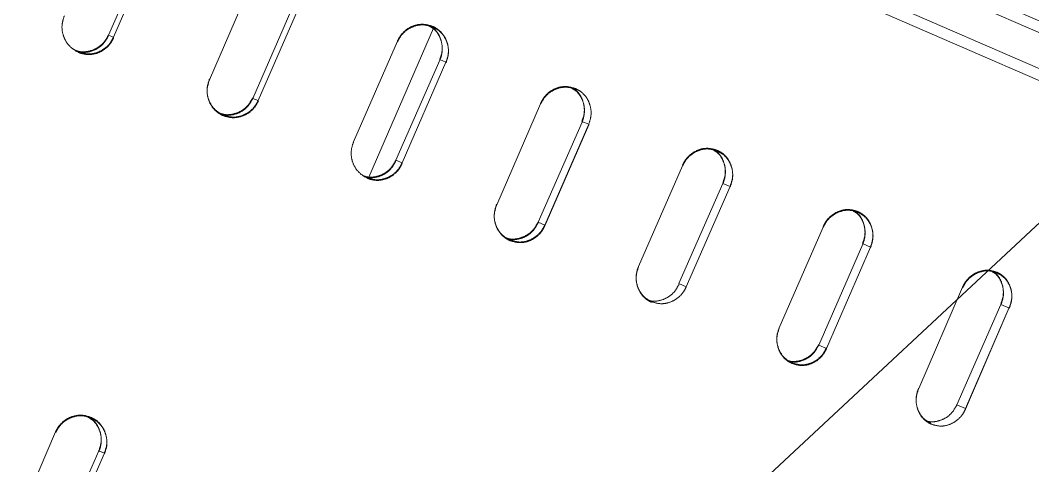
# Model space of a CAD drawing. Header units: millimetres. Extents: x -71377 to 516042, y -145869 to 441446.
# Drawn here: x 177239.2 to 177423.3, y 171389.8 to 171470.8 of the extents above; entities that cross this region are included whole.
import ezdxf

# ---------------------------------------------------------------- set-up
doc = ezdxf.new("R2010")
doc.units = ezdxf.units.MM
doc.header["$LTSCALE"] = 1000
doc.linetypes.add('IMPORT-DASHEDX2 _4_', pattern=[152.4, 101.6, -50.8])
for name, color, linetype, lineweight in [('05', 5, 'IMPORT-DASHEDX2 _4_', 5), ('06', 6, 'Continuous', 5), ('A-fnsh', 5, 'Continuous', 5), ('조경라인_dwg', 8, 'Continuous', 5)]:
    doc.layers.add(name, color=color, linetype=linetype, lineweight=lineweight)

# ---------------------------------------------------------------- blocks, each defined once
blk = doc.blocks.new('조경라인_dwg-6847807-지반층 배치도')
at = {"layer": '05'}
for p, q in [((177281.6, 171478.46), (177273.63, 171460.01)), ((177302.6, 171442.26), (177314.35, 171469.35)), ((177307.8, 171467.04), (177299.81, 171448.7)), ((177333.83, 171455.59), (177325.84, 171437.25)), ((177334.59, 171433.44), (177342.58, 171451.77)), ((177359.64, 171444.34), (177351.65, 171426.01)), ((177385.21, 171433.19), (177377.22, 171414.86)), ((177410.53, 171422.27), (177402.56, 171403.82)), ((177245.64, 171395.95), (177237.67, 171377.5))]:
    blk.add_line(p, q, dxfattribs=at)
at = {"layer": '05', "flags": 128}
for points in [[(176792.28, 171746.15), (177489.75, 171442.28), (177489.88, 171442.18), (177489.98, 171442.01), (177490.04, 171441.79), (177490.06, 171441.51), (177490.04, 171441.19), (177489.97, 171440.84), (177489.87, 171440.48), (177489.73, 171440.11), (176791.01, 171744.63)], [(176806.4, 171731.38), (177470.68, 171441.87), (177470.51, 171441.51)], [(176806.04, 171729.25), (177469.13, 171440.36), (177469.3, 171440.33), (177469.48, 171440.37), (177469.7, 171440.37), (177469.92, 171440.55), (177470.11, 171440.9), (177470.32, 171441.19), (177470.51, 171441.51), (177470.7, 171441.75)], [(177263.24, 171486.46), (177264.16, 171486.06), (177256.17, 171467.72), (177255.25, 171468.12), (177263.26, 171486.34)], [(177315.5, 171463.68), (177316.62, 171463.19), (177308.63, 171444.86), (177307.5, 171445.35), (177315.51, 171463.57)], [(177341.35, 171452.31), (177333.35, 171434.09), (177334.57, 171433.55), (177342.57, 171451.89), (177341.34, 171452.42)], [(177392.36, 171430.19), (177393.79, 171429.56), (177385.82, 171411.11), (177384.38, 171411.74), (177392.38, 171430.07)], [(177411.07, 171400.11), (177419.04, 171418.56), (177411.05, 171400.22), (177409.51, 171400.89), (177417.52, 171419.11), (177419.06, 171418.44)], [(177245.53, 171374.08), (177246.53, 171373.75), (177254.52, 171392.08), (177253.5, 171392.53), (177245.51, 171374.19)]]:
    blk.add_lwpolyline(points, dxfattribs=at)
for points in [[(177289.48, 171474.92), (177281.49, 171456.58), (177282.49, 171456.25), (177290.48, 171474.59)], [(177366.98, 171441.14), (177368.31, 171440.56), (177360.3, 171422.34), (177358.97, 171422.92)]]:
    blk.add_lwpolyline(points, close=True, dxfattribs=at)
at = {"layer": '05'}
for points, knots in [([(177247.23, 171471.62), (177247.06, 171471.08), (177246.71, 171470.01), (177246.88, 171468.3), (177247.56, 171466.77), (177248.58, 171465.67), (177249.39, 171465.25), (177249.71, 171465.09)], [0, 0, 0, 0, 0.214695, 0.429386, 0.644078, 0.858773, 1, 1, 1, 1]), ([(177314.21, 171469.7), (177313.69, 171469.86), (177312.66, 171470.19), (177310.99, 171469.98), (177309.49, 171469.25), (177308.4, 171468.19), (177307.97, 171467.37), (177307.8, 171467.04)], [0, 0, 0, 0, 0.214692, 0.429384, 0.644077, 0.858772, 1, 1, 1, 1]), ([(177314.23, 171469.58), (177313.71, 171469.75), (177312.68, 171470.08), (177311.01, 171469.87), (177309.5, 171469.14), (177308.41, 171468.08), (177307.99, 171467.25), (177307.82, 171466.92)], [0, 0, 0, 0, 0.214692, 0.429384, 0.644077, 0.858772, 1, 1, 1, 1]), ([(177313.61, 171469.84), (177313.89, 171469.68), (177314.65, 171469.23), (177315.48, 171468.02), (177315.97, 171466.43), (177315.94, 171464.91), (177315.62, 171464.03), (177315.5, 171463.68)], [0, 0, 0, 0, 0.143788, 0.377865, 0.611942, 0.846021, 1, 1, 1, 1]), ([(177313.62, 171469.73), (177313.91, 171469.56), (177314.67, 171469.12), (177315.49, 171467.9), (177315.99, 171466.31), (177315.96, 171464.79), (177315.64, 171463.92), (177315.51, 171463.57)], [0, 0, 0, 0, 0.143788, 0.377865, 0.611942, 0.846021, 1, 1, 1, 1]), ([(177316.62, 171463.19), (177316.8, 171463.73), (177317.15, 171464.8), (177316.99, 171466.51), (177316.32, 171468.03), (177315.32, 171469.12), (177314.53, 171469.53), (177314.21, 171469.7)], [0, 0, 0, 0, 0.214692, 0.429386, 0.644078, 0.858773, 1, 1, 1, 1]), ([(177316.64, 171463.08), (177316.81, 171463.62), (177317.17, 171464.69), (177317.01, 171466.39), (177316.34, 171467.92), (177315.34, 171469.01), (177314.54, 171469.42), (177314.23, 171469.58)], [0, 0, 0, 0, 0.214692, 0.429386, 0.644078, 0.858773, 1, 1, 1, 1]), ([(177255.25, 171468.12), (177254.98, 171467.63), (177254.43, 171466.64), (177253.06, 171465.6), (177251.48, 171465.07), (177250.15, 171465.04), (177249.45, 171465.28), (177249.27, 171465.34)], [0, 0, 0, 0, 0.2298627, 0.4597212, 0.6895803, 0.9194426, 1, 1, 1, 1]), ([(177255.27, 171468.01), (177255, 171467.51), (177254.45, 171466.53), (177253.08, 171465.49), (177251.5, 171464.95), (177250.17, 171464.92), (177249.47, 171465.16), (177249.29, 171465.22)], [0, 0, 0, 0, 0.2298627, 0.4597212, 0.6895803, 0.9194426, 1, 1, 1, 1]), ([(177249.71, 171465.09), (177250.23, 171464.92), (177251.28, 171464.58), (177252.96, 171464.79), (177254.48, 171465.51), (177255.58, 171466.57), (177256, 171467.39), (177256.17, 171467.72)], [0, 0, 0, 0, 0.214693, 0.429385, 0.644077, 0.858772, 1, 1, 1, 1]), ([(177249.72, 171464.97), (177250.25, 171464.8), (177251.3, 171464.47), (177252.98, 171464.67), (177254.5, 171465.4), (177255.59, 171466.45), (177256.02, 171467.28), (177256.19, 171467.61)], [0, 0, 0, 0, 0.214693, 0.429385, 0.644077, 0.858772, 1, 1, 1, 1]), ([(177273.61, 171460.12), (177273.43, 171459.59), (177273.08, 171458.51), (177273.25, 171456.81), (177273.93, 171455.28), (177274.94, 171454.18), (177275.74, 171453.77), (177276.05, 171453.6)], [0, 0, 0, 0, 0.214695, 0.429386, 0.644078, 0.858773, 1, 1, 1, 1]), ([(177273.63, 171460.01), (177273.45, 171459.47), (177273.1, 171458.4), (177273.27, 171456.69), (177273.94, 171455.16), (177274.95, 171454.07), (177275.75, 171453.65), (177276.07, 171453.49)], [0, 0, 0, 0, 0.214695, 0.429386, 0.644078, 0.858773, 1, 1, 1, 1]), ([(177340.19, 171458.38), (177339.68, 171458.54), (177338.65, 171458.87), (177336.99, 171458.65), (177335.49, 171457.92), (177334.41, 171456.86), (177333.98, 171456.03), (177333.81, 171455.7)], [0, 0, 0, 0, 0.214692, 0.429385, 0.644077, 0.858772, 1, 1, 1, 1]), ([(177340.21, 171458.26), (177339.69, 171458.42), (177338.67, 171458.75), (177337.01, 171458.53), (177335.51, 171457.8), (177334.42, 171456.74), (177334, 171455.91), (177333.83, 171455.59)], [0, 0, 0, 0, 0.214692, 0.429385, 0.644077, 0.858772, 1, 1, 1, 1]), ([(177339.53, 171458.53), (177339.79, 171458.38), (177340.53, 171457.95), (177341.33, 171456.75), (177341.82, 171455.16), (177341.78, 171453.64), (177341.46, 171452.77), (177341.34, 171452.42)], [0, 0, 0, 0, 0.1359502, 0.3721691, 0.608389, 0.8446109, 1, 1, 1, 1]), ([(177339.54, 171458.42), (177339.81, 171458.26), (177340.54, 171457.83), (177341.35, 171456.63), (177341.84, 171455.05), (177341.8, 171453.53), (177341.48, 171452.65), (177341.35, 171452.31)], [0, 0, 0, 0, 0.1359502, 0.3721691, 0.608389, 0.8446109, 1, 1, 1, 1]), ([(177342.57, 171451.89), (177342.74, 171452.42), (177343.09, 171453.5), (177342.94, 171455.2), (177342.28, 171456.72), (177341.29, 171457.8), (177340.5, 171458.21), (177340.19, 171458.38)], [0, 0, 0, 0, 0.214692, 0.429386, 0.644079, 0.858773, 1, 1, 1, 1]), ([(177281.47, 171456.7), (177281.19, 171456.2), (177280.65, 171455.22), (177279.28, 171454.17), (177277.71, 171453.64), (177276.41, 171453.6), (177275.73, 171453.83), (177275.57, 171453.88)], [0, 0, 0, 0, 0.231854, 0.463704, 0.695555, 0.927408, 1, 1, 1, 1]), ([(177281.49, 171456.58), (177281.21, 171456.09), (177280.66, 171455.1), (177279.3, 171454.06), (177277.73, 171453.52), (177276.42, 171453.49), (177275.75, 171453.72), (177275.59, 171453.77)], [0, 0, 0, 0, 0.231854, 0.463704, 0.695555, 0.927408, 1, 1, 1, 1]), ([(177276.05, 171453.6), (177276.58, 171453.44), (177277.62, 171453.1), (177279.29, 171453.31), (177280.8, 171454.04), (177281.9, 171455.1), (177282.32, 171455.92), (177282.49, 171456.25)], [0, 0, 0, 0, 0.214692, 0.429385, 0.644077, 0.858772, 1, 1, 1, 1]), ([(177276.07, 171453.49), (177276.59, 171453.32), (177277.63, 171452.99), (177279.31, 171453.2), (177280.82, 171453.92), (177281.91, 171454.98), (177282.34, 171455.81), (177282.51, 171456.14)], [0, 0, 0, 0, 0.214692, 0.429385, 0.644077, 0.858772, 1, 1, 1, 1]), ([(177299.81, 171448.7), (177299.64, 171448.17), (177299.28, 171447.09), (177299.45, 171445.39), (177300.12, 171443.86), (177301.12, 171442.77), (177301.91, 171442.36), (177302.23, 171442.2)], [0, 0, 0, 0, 0.214695, 0.429386, 0.644078, 0.858773, 1, 1, 1, 1]), ([(177365.96, 171447.15), (177365.45, 171447.31), (177364.43, 171447.63), (177362.78, 171447.41), (177361.29, 171446.67), (177360.21, 171445.61), (177359.79, 171444.78), (177359.62, 171444.45)], [0, 0, 0, 0, 0.214692, 0.429384, 0.644078, 0.858772, 1, 1, 1, 1]), ([(177365.97, 171447.03), (177365.46, 171447.19), (177364.45, 171447.52), (177362.8, 171447.29), (177361.31, 171446.56), (177360.23, 171445.5), (177359.8, 171444.67), (177359.64, 171444.34)], [0, 0, 0, 0, 0.214692, 0.429384, 0.644078, 0.858772, 1, 1, 1, 1]), ([(177365.24, 171447.32), (177365.49, 171447.17), (177366.19, 171446.75), (177366.97, 171445.57), (177367.45, 171443.99), (177367.41, 171442.48), (177367.09, 171441.6), (177366.96, 171441.25)], [0, 0, 0, 0, 0.127834, 0.366272, 0.604711, 0.843151, 1, 1, 1, 1]), ([(177365.26, 171447.2), (177365.5, 171447.06), (177366.21, 171446.64), (177366.99, 171445.46), (177367.47, 171443.88), (177367.42, 171442.36), (177367.11, 171441.49), (177366.98, 171441.14)], [0, 0, 0, 0, 0.127834, 0.366272, 0.604711, 0.843151, 1, 1, 1, 1]), ([(177368.29, 171440.67), (177368.47, 171441.21), (177368.83, 171442.28), (177368.68, 171443.98), (177368.03, 171445.5), (177367.05, 171446.58), (177366.27, 171446.98), (177365.96, 171447.15)], [0, 0, 0, 0, 0.214692, 0.429387, 0.644079, 0.858773, 1, 1, 1, 1]), ([(177368.31, 171440.56), (177368.49, 171441.09), (177368.84, 171442.17), (177368.69, 171443.87), (177368.05, 171445.38), (177367.07, 171446.46), (177366.28, 171446.87), (177365.97, 171447.03)], [0, 0, 0, 0, 0.214692, 0.429387, 0.644079, 0.858773, 1, 1, 1, 1]), ([(177307.5, 171445.35), (177307.23, 171444.86), (177306.69, 171443.87), (177305.33, 171442.82), (177303.76, 171442.29), (177302.49, 171442.24), (177301.83, 171442.46), (177301.69, 171442.51)], [0, 0, 0, 0, 0.233908, 0.467812, 0.701717, 0.935624, 1, 1, 1, 1]), ([(177307.52, 171445.24), (177307.25, 171444.74), (177306.7, 171443.75), (177305.34, 171442.71), (177303.78, 171442.17), (177302.5, 171442.13), (177301.85, 171442.35), (177301.71, 171442.39)], [0, 0, 0, 0, 0.233908, 0.467812, 0.701717, 0.935624, 1, 1, 1, 1]), ([(177302.23, 171442.2), (177302.74, 171442.03), (177303.78, 171441.7), (177305.44, 171441.92), (177306.95, 171442.64), (177308.04, 171443.7), (177308.46, 171444.53), (177308.63, 171444.86)], [0, 0, 0, 0, 0.214692, 0.429385, 0.644077, 0.858772, 1, 1, 1, 1]), ([(177302.24, 171442.08), (177302.76, 171441.92), (177303.8, 171441.59), (177305.46, 171441.8), (177306.96, 171442.53), (177308.05, 171443.59), (177308.48, 171444.42), (177308.65, 171444.74)], [0, 0, 0, 0, 0.214692, 0.429385, 0.644077, 0.858772, 1, 1, 1, 1]), ([(177325.82, 171437.37), (177325.65, 171436.83), (177325.3, 171435.76), (177325.45, 171434.05), (177326.11, 171432.53), (177327.1, 171431.45), (177327.89, 171431.04), (177328.2, 171430.87)], [0, 0, 0, 0, 0.214695, 0.429386, 0.644078, 0.858773, 1, 1, 1, 1]), ([(177325.84, 171437.25), (177325.66, 171436.72), (177325.31, 171435.64), (177325.47, 171433.94), (177326.13, 171432.42), (177327.12, 171431.33), (177327.91, 171430.92), (177328.22, 171430.76)], [0, 0, 0, 0, 0.214695, 0.429386, 0.644078, 0.858773, 1, 1, 1, 1]), ([(177391.5, 171436.02), (177390.99, 171436.18), (177389.98, 171436.5), (177388.35, 171436.27), (177386.87, 171435.53), (177385.79, 171434.46), (177385.36, 171433.64), (177385.2, 171433.31)], [0, 0, 0, 0, 0.214692, 0.429384, 0.644077, 0.858772, 1, 1, 1, 1]), ([(177391.51, 171435.9), (177391.01, 171436.06), (177390, 171436.38), (177388.36, 171436.15), (177386.88, 171435.41), (177385.81, 171434.35), (177385.38, 171433.52), (177385.21, 171433.19)], [0, 0, 0, 0, 0.214692, 0.429384, 0.644077, 0.858772, 1, 1, 1, 1]), ([(177390.72, 171436.2), (177390.95, 171436.06), (177391.62, 171435.66), (177392.38, 171434.5), (177392.85, 171432.92), (177392.8, 171431.41), (177392.48, 171430.53), (177392.36, 171430.19)], [0, 0, 0, 0, 0.119414, 0.360154, 0.600895, 0.841637, 1, 1, 1, 1]), ([(177390.74, 171436.08), (177390.96, 171435.95), (177391.64, 171435.54), (177392.4, 171434.38), (177392.87, 171432.81), (177392.82, 171431.29), (177392.5, 171430.42), (177392.38, 171430.07)], [0, 0, 0, 0, 0.119414, 0.360154, 0.600895, 0.841637, 1, 1, 1, 1]), ([(177393.79, 171429.56), (177393.97, 171430.1), (177394.32, 171431.17), (177394.18, 171432.87), (177393.55, 171434.38), (177392.58, 171435.45), (177391.8, 171435.86), (177391.5, 171436.02)], [0, 0, 0, 0, 0.214691, 0.429386, 0.644079, 0.858773, 1, 1, 1, 1]), ([(177393.81, 171429.45), (177393.99, 171429.98), (177394.34, 171431.05), (177394.2, 171432.75), (177393.56, 171434.26), (177392.59, 171435.34), (177391.82, 171435.74), (177391.51, 171435.9)], [0, 0, 0, 0, 0.214691, 0.429386, 0.644079, 0.858773, 1, 1, 1, 1]), ([(177333.35, 171434.09), (177333.07, 171433.59), (177332.53, 171432.61), (177331.17, 171431.56), (177329.62, 171431.02), (177328.37, 171430.97), (177327.74, 171431.17), (177327.62, 171431.21)], [0, 0, 0, 0, 0.23603, 0.472056, 0.708083, 0.944111, 1, 1, 1, 1]), ([(177333.36, 171433.97), (177333.09, 171433.48), (177332.54, 171432.49), (177331.19, 171431.44), (177329.63, 171430.9), (177328.39, 171430.85), (177327.76, 171431.06), (177327.64, 171431.1)], [0, 0, 0, 0, 0.23603, 0.472056, 0.708083, 0.944111, 1, 1, 1, 1]), ([(177328.2, 171430.87), (177328.72, 171430.71), (177329.75, 171430.38), (177331.4, 171430.6), (177332.9, 171431.34), (177333.98, 171432.4), (177334.41, 171433.22), (177334.57, 171433.55)], [0, 0, 0, 0, 0.214692, 0.429385, 0.644078, 0.858772, 1, 1, 1, 1]), ([(177328.22, 171430.76), (177328.74, 171430.6), (177329.76, 171430.27), (177331.42, 171430.49), (177332.91, 171431.22), (177334, 171432.28), (177334.42, 171433.11), (177334.59, 171433.44)], [0, 0, 0, 0, 0.214692, 0.429385, 0.644078, 0.858772, 1, 1, 1, 1]), ([(177351.63, 171426.12), (177351.45, 171425.58), (177351.1, 171424.51), (177351.25, 171422.81), (177351.9, 171421.29), (177352.88, 171420.21), (177353.66, 171419.81), (177353.97, 171419.64)], [0, 0, 0, 0, 0.214695, 0.429386, 0.644078, 0.858773, 1, 1, 1, 1]), ([(177351.65, 171426.01), (177351.47, 171425.47), (177351.12, 171424.4), (177351.27, 171422.7), (177351.92, 171421.18), (177352.9, 171420.1), (177353.68, 171419.69), (177353.99, 171419.53)], [0, 0, 0, 0, 0.214695, 0.429386, 0.644078, 0.858773, 1, 1, 1, 1]), ([(177416.79, 171424.99), (177416.29, 171425.15), (177415.29, 171425.47), (177413.66, 171425.23), (177412.19, 171424.49), (177411.12, 171423.42), (177410.7, 171422.59), (177410.53, 171422.27)], [0, 0, 0, 0, 0.214692, 0.429384, 0.644077, 0.858772, 1, 1, 1, 1]), ([(177416.8, 171424.88), (177416.3, 171425.04), (177415.3, 171425.35), (177413.68, 171425.12), (177412.21, 171424.38), (177411.14, 171423.31), (177410.72, 171422.48), (177410.55, 171422.15)], [0, 0, 0, 0, 0.214692, 0.429384, 0.644077, 0.858772, 1, 1, 1, 1]), ([(177415.96, 171425.19), (177416.16, 171425.06), (177416.81, 171424.67), (177417.54, 171423.53), (177418.01, 171421.96), (177417.95, 171420.45), (177417.63, 171419.57), (177417.51, 171419.23)], [0, 0, 0, 0, 0.11066, 0.353794, 0.596927, 0.840063, 1, 1, 1, 1]), ([(177415.97, 171425.07), (177416.18, 171424.95), (177416.83, 171424.56), (177417.56, 171423.41), (177418.02, 171421.85), (177417.97, 171420.33), (177417.65, 171419.46), (177417.52, 171419.11)], [0, 0, 0, 0, 0.11066, 0.353794, 0.596927, 0.840063, 1, 1, 1, 1]), ([(177419.04, 171418.56), (177419.22, 171419.09), (177419.57, 171420.16), (177419.44, 171421.86), (177418.81, 171423.36), (177417.86, 171424.43), (177417.09, 171424.83), (177416.79, 171424.99)], [0, 0, 0, 0, 0.214691, 0.429386, 0.644078, 0.858772, 1, 1, 1, 1]), ([(177419.06, 171418.44), (177419.23, 171418.98), (177419.59, 171420.05), (177419.46, 171421.74), (177418.83, 171423.25), (177417.87, 171424.32), (177417.11, 171424.72), (177416.8, 171424.88)], [0, 0, 0, 0, 0.214691, 0.429386, 0.644078, 0.858772, 1, 1, 1, 1]), ([(177358.99, 171422.8), (177358.72, 171422.31), (177358.17, 171421.32), (177356.83, 171420.27), (177355.28, 171419.73), (177354.06, 171419.67), (177353.46, 171419.87), (177353.36, 171419.9)], [0, 0, 0, 0, 0.2382271, 0.4764499, 0.7146739, 0.9529002, 1, 1, 1, 1]), ([(177353.97, 171419.64), (177354.48, 171419.48), (177355.5, 171419.16), (177357.14, 171419.38), (177358.63, 171420.12), (177359.71, 171421.18), (177360.14, 171422.01), (177360.3, 171422.34)], [0, 0, 0, 0, 0.214692, 0.429385, 0.644077, 0.858772, 1, 1, 1, 1]), ([(177377.21, 171414.97), (177377.03, 171414.44), (177376.68, 171413.36), (177376.82, 171411.67), (177377.46, 171410.16), (177378.43, 171409.08), (177379.2, 171408.67), (177379.51, 171408.51)], [0, 0, 0, 0, 0.214695, 0.429386, 0.644078, 0.858773, 1, 1, 1, 1]), ([(177377.22, 171414.86), (177377.05, 171414.32), (177376.69, 171413.25), (177376.84, 171411.55), (177377.48, 171410.04), (177378.45, 171408.96), (177379.22, 171408.56), (177379.53, 171408.4)], [0, 0, 0, 0, 0.214695, 0.429386, 0.644078, 0.858773, 1, 1, 1, 1]), ([(177384.37, 171411.85), (177384.1, 171411.36), (177383.55, 171410.37), (177382.21, 171409.31), (177380.68, 171408.77), (177379.49, 171408.7), (177378.91, 171408.89), (177378.83, 171408.91)], [0, 0, 0, 0, 0.240506, 0.481008, 0.72151, 0.962016, 1, 1, 1, 1]), ([(177384.38, 171411.74), (177384.11, 171411.24), (177383.57, 171410.25), (177382.23, 171409.2), (177380.69, 171408.65), (177379.5, 171408.59), (177378.93, 171408.77), (177378.85, 171408.8)], [0, 0, 0, 0, 0.240506, 0.481008, 0.72151, 0.962016, 1, 1, 1, 1]), ([(177379.51, 171408.51), (177380.01, 171408.35), (177381.03, 171408.04), (177382.66, 171408.26), (177384.13, 171409), (177385.21, 171410.07), (177385.63, 171410.9), (177385.8, 171411.23)], [0, 0, 0, 0, 0.214692, 0.429384, 0.644078, 0.858772, 1, 1, 1, 1]), ([(177379.53, 171408.4), (177380.03, 171408.24), (177381.04, 171407.92), (177382.67, 171408.15), (177384.15, 171408.89), (177385.23, 171409.95), (177385.65, 171410.78), (177385.82, 171411.11)], [0, 0, 0, 0, 0.214692, 0.429384, 0.644078, 0.858772, 1, 1, 1, 1]), ([(177402.54, 171403.93), (177402.36, 171403.4), (177402.01, 171402.32), (177402.14, 171400.63), (177402.77, 171399.12), (177403.73, 171398.05), (177404.5, 171397.65), (177404.8, 171397.49)], [0, 0, 0, 0, 0.214695, 0.429387, 0.644078, 0.858773, 1, 1, 1, 1]), ([(177402.56, 171403.82), (177402.38, 171403.28), (177402.02, 171402.21), (177402.16, 171400.52), (177402.79, 171399.01), (177403.75, 171397.94), (177404.51, 171397.54), (177404.82, 171397.38)], [0, 0, 0, 0, 0.214695, 0.429387, 0.644078, 0.858773, 1, 1, 1, 1]), ([(177409.51, 171400.89), (177409.24, 171400.4), (177408.7, 171399.41), (177407.37, 171398.35), (177405.84, 171397.8), (177404.69, 171397.73), (177404.13, 171397.9), (177404.07, 171397.92)], [0, 0, 0, 0, 0.242875, 0.485745, 0.728616, 0.971492, 1, 1, 1, 1]), ([(177252.08, 171398.6), (177251.56, 171398.77), (177250.52, 171399.1), (177248.84, 171398.89), (177247.33, 171398.17), (177246.24, 171397.11), (177245.81, 171396.28), (177245.64, 171395.95)], [0, 0, 0, 0, 0.214692, 0.429385, 0.644077, 0.858772, 1, 1, 1, 1]), ([(177252.1, 171398.49), (177251.58, 171398.65), (177250.54, 171398.99), (177248.86, 171398.78), (177247.35, 171398.05), (177246.25, 171396.99), (177245.83, 171396.17), (177245.66, 171395.84)], [0, 0, 0, 0, 0.214692, 0.429385, 0.644077, 0.858772, 1, 1, 1, 1]), ([(177251.53, 171398.73), (177251.84, 171398.55), (177252.62, 171398.1), (177253.47, 171396.86), (177253.98, 171395.27), (177253.94, 171393.75), (177253.63, 171392.87), (177253.5, 171392.53)], [0, 0, 0, 0, 0.151373, 0.3833758, 0.6153793, 0.8473846, 1, 1, 1, 1]), ([(177251.55, 171398.62), (177251.86, 171398.44), (177252.64, 171397.99), (177253.49, 171396.75), (177253.99, 171395.16), (177253.96, 171393.63), (177253.64, 171392.76), (177253.52, 171392.41)], [0, 0, 0, 0, 0.151373, 0.3833758, 0.6153793, 0.8473846, 1, 1, 1, 1]), ([(177254.52, 171392.08), (177254.7, 171392.62), (177255.05, 171393.69), (177254.88, 171395.4), (177254.21, 171396.93), (177253.2, 171398.02), (177252.4, 171398.44), (177252.08, 171398.6)], [0, 0, 0, 0, 0.214695, 0.429386, 0.644078, 0.858773, 1, 1, 1, 1]), ([(177254.54, 171391.97), (177254.72, 171392.5), (177255.07, 171393.58), (177254.9, 171395.28), (177254.23, 171396.81), (177253.22, 171397.9), (177252.42, 171398.32), (177252.1, 171398.49)], [0, 0, 0, 0, 0.214695, 0.429386, 0.644078, 0.858773, 1, 1, 1, 1]), ([(177404.82, 171397.38), (177405.32, 171397.22), (177406.32, 171396.9), (177407.94, 171397.14), (177409.4, 171397.88), (177410.48, 171398.95), (177410.9, 171399.78), (177411.07, 171400.11)], [0, 0, 0, 0, 0.214693, 0.429385, 0.644078, 0.858772, 1, 1, 1, 1])]:
    blk.add_open_spline(points, degree=3, knots=knots, dxfattribs=at)
at = {"layer": '06'}
blk.add_arc((172981.49, 174827.57), 6800, 313.956972, 64.158974, dxfattribs=at)

msp = doc.modelspace()

# ---------------------------------------------------------------- linework, layer by layer
at = {"layer": 'A-fnsh'}
msp.add_line((164247.06, 159145.81), (197362.75, 190026.69), dxfattribs=at)

# ---------------------------------------------------------------- block references
at = {"layer": '조경라인_dwg', "rotation": 8.537736462515947e-07}
msp.add_blockref('조경라인_dwg-6847807-지반층 배치도', (0, 0), dxfattribs=at)

doc.saveas('drawing.dxf')
